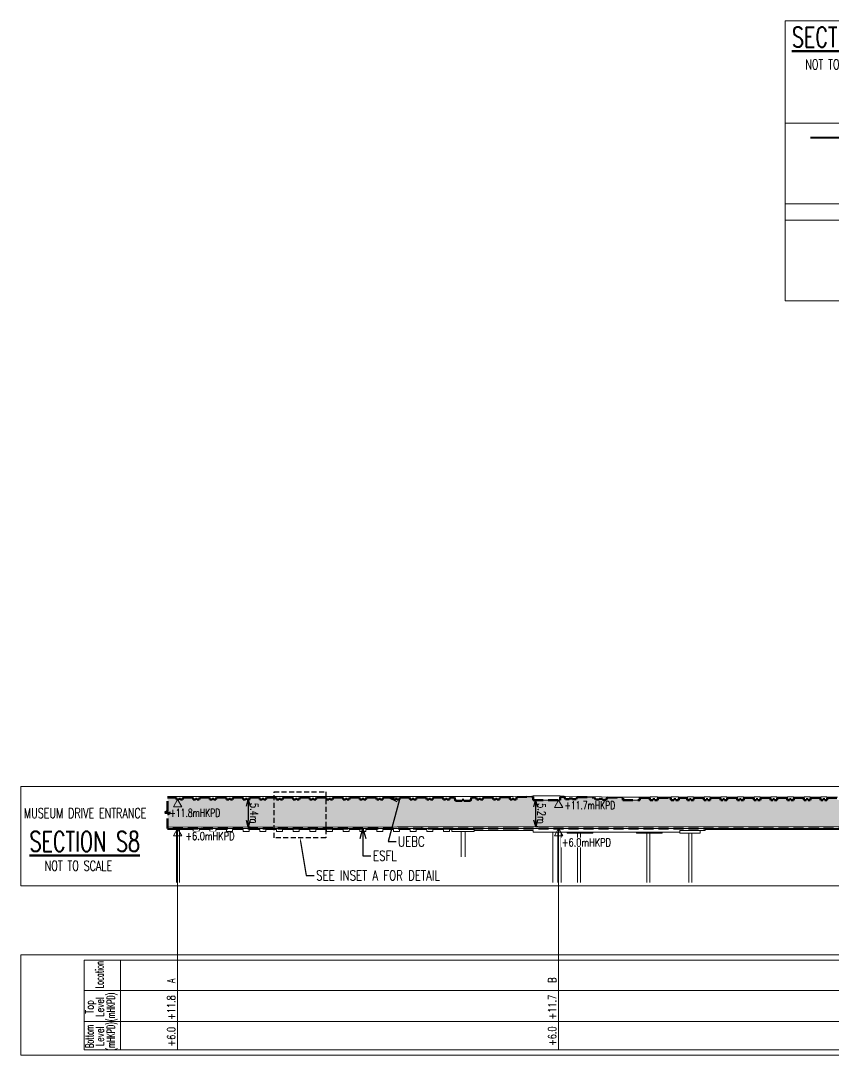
# Model space of a CAD drawing. Header units: millimetres. Extents: x 829698 to 839067, y 817400 to 823544.
# Drawn here: x 832009 to 832821, y 819401 to 820435 of the extents above; entities that cross this region are included whole.
import ezdxf
from ezdxf import colors
from ezdxf.entities.mleader import LeaderData, LeaderLine
from ezdxf.enums import TextEntityAlignment as Align
from ezdxf.math import Vec2, Vec3

# ---------------------------------------------------------------- set-up
doc = ezdxf.new("R2010")
doc.units = ezdxf.units.MM
doc.linetypes.add('DASHED2', pattern=[0.375, 0.25, -0.125])
for name, color, linetype, lineweight in [('01-feature', 8, 'Continuous', 13), ('01-occup', 7, 'DASHED2', 50), ('01-txt', 7, 'Continuous', 20), ('02-txt', 7, 'Continuous', 25)]:
    doc.layers.add(name, color=color, linetype=linetype, lineweight=lineweight)
doc.layers.add('01-hatch', color=7, linetype='Continuous', lineweight=0, true_color=0xa8def7)
doc.layers.add('viewport', color=2, linetype='Continuous', lineweight=20, plot=False)
doc.styles.add('ROMANS', font='romans.shx', dxfattribs={"width": 0.75})
doc.styles.get("Standard").update_dxf_attribs({"font": 'arial.ttf'})
doc.dimstyles.new('ISO-25', dxfattribs={"dimtxt": 2.5, "dimasz": 2.5, "dimexe": 1.25, "dimexo": 0.625, "dimtad": 1, "dimtxsty": 'Standard', "dimcen": 2.5, "dimadec": 0, "dimazin": 0, "dimtfac": 1, "dimtmove": 0, "dimatfit": 3, "dimfxl": 1, "dimarcsym": 0})

# ---------------------------------------------------------------- blocks, each defined once
blk = doc.blocks.new('_Open30')
at = {"color": 0, "linetype": 'ByBlock', "lineweight": -2}
for p, q in [((-1, 0.27), (0, 0)), ((0, 0), (-1, -0.27)), ((0, 0), (-1, 0))]:
    blk.add_line(p, q, dxfattribs=at)
blk = doc.blocks.new('*D57')
at = {"layer": '01-txt', "color": 0, "lineweight": -2, "ltscale": 4, "transparency": 16777216}
for p, q in [((832236.2, 819656.7), (832238.2, 819656.7)), ((832236.2, 819650.3), (832236.2, 819635.8)), ((832236.2, 819629.4), (832238.2, 819629.4))]:
    blk.add_line(p, q, dxfattribs=at)
at = {"layer": 'Defpoints', "color": 0, "ltscale": 4, "transparency": 16777216}
for p in [(832236, 819656.7), (832236.1, 819629.4), (832236.2, 819629.4)]:
    blk.add_point(p, dxfattribs=at)
at = {"layer": '01-txt', "color": 0, "lineweight": -2, "ltscale": 4, "transparency": 16777216, "xscale": 6.4, "yscale": 6.4, "zscale": 6.4}
for p, rotation in [((832236.2, 819656.7), 90.07894368491388), ((832236.2, 819629.4), 270.0789436849139)]:
    blk.add_blockref('_Open30', p, dxfattribs=dict(at, rotation=rotation))
at = {"layer": '01-txt', "color": 0, "ltscale": 4, "transparency": 16777216, "insert": (832242.2, 819643.1), "char_height": 8, "attachment_point": 5, "rotation": 270.0789, "style": 'ROMANS'}
blk.add_mtext('5.4m', dxfattribs=at)
blk = doc.blocks.new('*D58')
at = {"layer": '01-txt', "color": 0, "lineweight": -2, "ltscale": 4, "transparency": 16777216}
for p, q in [((832523.6, 819656), (832525.4, 819656)), ((832523.4, 819649.6), (832523.4, 819636.2)), ((832523.5, 819629.8), (832525.5, 819629.8))]:
    blk.add_line(p, q, dxfattribs=at)
at = {"layer": 'Defpoints', "color": 0, "ltscale": 4, "transparency": 16777216}
for p in [(832523.1, 819656, 1), (832523.1, 819629.8), (832523.5, 819629.8)]:
    blk.add_point(p, dxfattribs=at)
at = {"layer": '01-txt', "color": 0, "lineweight": -2, "ltscale": 4, "transparency": 16777216, "xscale": 6.4, "yscale": 6.4, "zscale": 6.4}
for p, rotation in [((832523.4, 819656), 90.07894369158399), ((832523.5, 819629.8), 270.078943691584)]:
    blk.add_blockref('_Open30', p, dxfattribs=dict(at, rotation=rotation))
at = {"layer": '01-txt', "color": 0, "ltscale": 4, "transparency": 16777216, "insert": (832529.4, 819642.9), "char_height": 8, "attachment_point": 5, "rotation": 270.0789, "style": 'ROMANS'}
blk.add_mtext('5.2m', dxfattribs=at)

msp = doc.modelspace()

# ---------------------------------------------------------------- hatches: boundary and pattern name
at = {"layer": '01-hatch'}
h = msp.add_hatch(color=256, dxfattribs=at)
h.dxf.hatch_style = 1
h.paths.add_polyline_path([(832520.819, 819659.416), (832520.819, 819656.016), (832547.861, 819656.016), (832547.861, 819659.416), (832552.08, 819659.348), (832553.119, 819657.181), (832556.95, 819657.119), (832556.95, 819657.869), (832560.104, 819657.819), (832560.104, 819657.069), (832563.935, 819657.007), (832564.974, 819659.141), (832582.127, 819658.865), (832583.165, 819656.698), (832586.996, 819656.636), (832586.996, 819657.387), (832590.151, 819657.336), (832590.151, 819656.586), (832593.982, 819656.524), (832595.02, 819658.657), (832610.056, 819658.416), (832610.056, 819658.016), (832610.773, 819658.005), (832610.837, 819657.516), (832610.507, 819657.516), (832610.507, 819656.266), (832627.633, 819656.266), (832627.633, 819658.416), (832637.157, 819658.416), (832637.849, 819656.266), (832640.403, 819656.266), (832640.403, 819657.016), (832642.506, 819657.016), (832642.506, 819656.266), (832645.06, 819656.266), (832645.753, 819658.416), (832658.189, 819658.416), (832658.881, 819656.266), (832661.435, 819656.266), (832661.435, 819657.016), (832663.539, 819657.016), (832663.539, 819656.266), (832666.093, 819656.266), (832666.785, 819658.416), (832674.53, 819658.416), (832675.106, 819656.266), (832677.231, 819656.266), (832677.231, 819657.016), (832678.106, 819657.016), (832678.981, 819657.016), (832678.981, 819656.266), (832681.106, 819656.266), (832681.683, 819658.416), (832691.197, 819658.416), (832691.773, 819656.266), (832693.898, 819656.266), (832693.898, 819657.016), (832695.648, 819657.016), (832695.648, 819656.266), (832697.773, 819656.266), (832698.35, 819658.416), (832707.864, 819658.416), (832708.44, 819656.266), (832710.565, 819656.266), (832710.565, 819657.016), (832712.315, 819657.016), (832712.315, 819656.266), (832714.44, 819656.266), (832715.016, 819658.416), (832724.532, 819658.416), (832725.108, 819656.266), (832727.233, 819656.266), (832727.233, 819657.016), (832728.106, 819657.016), (832728.983, 819657.016), (832728.983, 819656.266), (832731.108, 819656.266), (832731.684, 819658.416), (832741.198, 819658.416), (832741.775, 819656.266), (832743.9, 819656.266), (832743.9, 819657.016), (832745.65, 819657.016), (832745.65, 819656.266), (832747.775, 819656.266), (832748.351, 819658.416), (832757.865, 819658.416), (832758.441, 819656.266), (832760.566, 819656.266), (832760.566, 819657.016), (832762.316, 819657.016), (832762.316, 819656.266), (832764.441, 819656.266), (832765.017, 819658.416), (832774.531, 819658.416), (832775.107, 819656.266), (832777.232, 819656.266), (832777.232, 819657.016), (832778.106, 819657.016), (832778.982, 819657.016), (832778.982, 819656.266), (832781.107, 819656.266), (832781.683, 819658.416), (832791.198, 819658.416), (832791.774, 819656.266), (832793.899, 819656.266), (832793.899, 819657.016), (832795.649, 819657.016), (832795.649, 819656.266), (832797.774, 819656.266), (832798.35, 819658.416), (832807.864, 819658.416), (832808.441, 819656.266), (832810.566, 819656.266), (832810.566, 819657.016), (832812.316, 819657.016), (832812.316, 819656.266), (832814.441, 819656.266), (832815.017, 819658.416), (832824.53, 819658.416), (832825.106, 819656.266), (832827.231, 819656.266), (832827.231, 819657.016), (832828.106, 819657.016), (832828.981, 819657.016), (832828.981, 819656.266), (832831.106, 819656.266), (832831.683, 819658.416), (832842.03, 819658.416), (832842.606, 819656.266), (832844.731, 819656.266), (832844.731, 819657.016), (832846.481, 819657.016), (832846.481, 819656.266), (832848.606, 819656.266), (832849.183, 819658.416), (832859.53, 819658.416), (832860.106, 819656.266), (832862.231, 819656.266), (832862.231, 819657.016), (832863.981, 819657.016), (832863.981, 819656.266), (832866.106, 819656.266), (832866.683, 819658.416), (832877.53, 819658.416), (832878.106, 819656.266), (832880.231, 819656.266), (832880.231, 819657.016), (832880.606, 819657.016), (832881.981, 819657.016), (832881.981, 819656.266), (832884.106, 819656.266), (832884.683, 819658.416), (832893.03, 819658.416), (832893.606, 819656.266), (832895.731, 819656.266), (832895.731, 819657.016), (832897.481, 819657.016), (832897.481, 819656.266), (832899.606, 819656.266), (832900.183, 819658.416), (832908.53, 819658.416), (832909.106, 819656.266), (832911.231, 819656.266), (832911.231, 819657.016), (832912.981, 819657.016), (832912.981, 819656.266), (832915.106, 819656.266), (832915.683, 819658.416), (832924.03, 819658.416), (832924.606, 819656.266), (832926.731, 819656.266), (832926.731, 819657.016), (832928.106, 819657.016), (832928.481, 819657.016), (832928.481, 819656.266), (832930.606, 819656.266), (832931.183, 819658.416), (832941.531, 819658.416), (832942.051, 819656.516), (832944.223, 819656.516), (832944.223, 819657.266), (832946.012, 819657.266), (832946.012, 819656.516), (832948.183, 819656.516), (832948.704, 819658.416), (832958.649, 819658.416), (832959.178, 819656.516), (832961.384, 819656.516), (832961.384, 819657.266), (832963.201, 819657.266), (832963.201, 819656.516), (832965.407, 819656.516), (832965.936, 819658.416), (832976.384, 819658.416), (832976.924, 819656.516), (832979.119, 819656.516), (832979.119, 819657.266), (832980.606, 819657.266), (832980.937, 819657.266), (832980.937, 819656.516), (832983.143, 819656.516), (832983.703, 819658.416), (832994.007, 819658.416), (832994.552, 819656.516), (832996.828, 819656.516), (832996.828, 819657.266), (832998.702, 819657.266), (832998.702, 819656.516), (833000.978, 819656.516), (833001.524, 819658.416), (833011.161, 819658.416), (833011.694, 819656.516), (833013.919, 819656.516), (833013.919, 819657.266), (833015.752, 819657.266), (833015.752, 819656.516), (833017.977, 819656.516), (833018.51, 819658.416), (833027.615, 819658.416), (833028.139, 819656.516), (833030.325, 819656.516), (833030.325, 819657.266), (833032.125, 819657.266), (833032.125, 819656.516), (833034.311, 819656.516), (833034.835, 819658.416), (833043.549, 819658.416), (833044.066, 819656.516), (833046.223, 819656.516), (833046.223, 819657.266), (833047.999, 819657.266), (833047.999, 819656.516), (833050.156, 819656.516), (833050.673, 819658.416), (833059.114, 819658.416), (833059.626, 819656.516), (833061.763, 819656.516), (833061.763, 819657.266), (833063.524, 819657.266), (833063.524, 819656.516), (833065.661, 819656.516), (833066.173, 819658.416), (833074.449, 819658.416), (833074.958, 819656.516), (833077.085, 819656.516), (833077.085, 819657.266), (833078.837, 819657.266), (833078.837, 819656.516), (833080.964, 819656.516), (833081.473, 819658.416), (833089.148, 819658.416), (833089.659, 819656.516), (833090.193, 819656.516), (833092.319, 819656.516), (833092.319, 819657.266), (833094.069, 819657.266), (833094.069, 819656.516), (833096.195, 819656.516), (833096.704, 819658.416), (833104.856, 819658.416), (833105.367, 819656.516), (833107.5, 819656.516), (833107.5, 819657.266), (833109.257, 819657.266), (833109.257, 819656.516), (833111.39, 819656.516), (833111.901, 819658.416), (833120.239, 819658.416), (833120.754, 819656.516), (833122.904, 819656.516), (833122.904, 819657.266), (833124.674, 819657.266), (833124.674, 819656.516), (833126.824, 819656.516), (833127.339, 819658.416), (833131.711, 819658.416), (833131.711, 819653.016), (833133.472, 819653.016), (833133.472, 819653.091), (833133.832, 819653.076), (833134.192, 819653.061), (833134.552, 819653.046), (833134.912, 819653.031), (833135.272, 819653.016), (833137.829, 819653.016), (833137.829, 819659.266), (833138.311, 819659.266), (833138.311, 819660.016), (833161.282, 819660.016), (833161.282, 819650.362), (833162.793, 819650.299), (833438.362, 819629.595), (833476.348, 819626.944), (833537.742, 819622.38), (833595.971, 819620.139), (833636.505, 819617.962), (833759.498, 819617.266), (833831.201, 819617.017), (833904.729, 819618.605), (833967.874, 819620.992), (834012.544, 819623.148), (834123.512, 819627.266), (834215.863, 819627.266), (834215.863, 819599.766), (834123.994, 819599.766), (834123.994, 819596.966), (834067.494, 819596.966), (834067.494, 819595.666), (834013.508, 819595.666), (834013.508, 819593.516), (833968.992, 819593.516), (833968.992, 819591.116), (833905.501, 819591.116), (833905.501, 819589.516), (833831.437, 819589.516), (833831.437, 819588.766), (833759.379, 819588.766), (833759.379, 819589.766), (833635.733, 819589.766), (833635.733, 819590.466), (833594.774, 819590.466), (833594.774, 819592.666), (833536.301, 819592.666), (833536.301, 819594.916), (833474.421, 819594.916), (833474.421, 819599.516), (833437.481, 819599.517), (833184.071, 819621.169), (833161.282, 819622.839), (833135.272, 819623.058), (833043.84, 819627.766), (832943.373, 819627.766), (832943.373, 819628.766), (832881.274, 819628.766), (832881.274, 819627.766), (832500.843, 819627.766), (832155.502, 819627.766), (832155.502, 819641.958), (832158.299, 819643.573), (832152.704, 819643.573), (832155.502, 819645.188), (832155.502, 819658.881), (832163.933, 819658.881), (832164.509, 819656.73), (832166.634, 819656.73), (832166.634, 819657.48), (832168.384, 819657.48), (832168.384, 819656.73), (832170.509, 819656.73), (832171.086, 819658.881), (832180.6, 819658.881), (832181.176, 819656.73), (832183.301, 819656.73), (832183.301, 819657.48), (832185.051, 819657.48), (832185.051, 819656.73), (832187.176, 819656.73), (832187.752, 819658.881), (832197.267, 819658.881), (832197.843, 819656.73), (832199.968, 819656.73), (832199.968, 819657.48), (832201.718, 819657.48), (832201.718, 819656.73), (832203.843, 819656.73), (832204.419, 819658.881), (832213.933, 819658.881), (832214.509, 819656.73), (832216.634, 819656.73), (832216.634, 819657.48), (832218.384, 819657.48), (832218.384, 819656.73), (832220.509, 819656.73), (832221.086, 819658.881), (832230.6, 819658.881), (832231.176, 819656.73), (832233.301, 819656.73), (832233.301, 819657.48), (832235.051, 819657.48), (832235.051, 819656.73), (832237.176, 819656.73), (832237.752, 819658.881), (832247.267, 819658.881), (832247.843, 819656.73), (832249.968, 819656.73), (832249.968, 819657.48), (832250.843, 819657.48), (832251.718, 819657.48), (832251.718, 819656.73), (832253.843, 819656.73), (832254.419, 819658.881), (832263.933, 819658.881), (832264.509, 819656.73), (832266.634, 819656.73), (832266.634, 819657.48), (832268.384, 819657.48), (832268.384, 819656.73), (832270.509, 819656.73), (832271.086, 819658.881), (832280.6, 819658.881), (832281.176, 819656.73), (832283.301, 819656.73), (832283.301, 819657.48), (832285.051, 819657.48), (832285.051, 819656.73), (832287.176, 819656.73), (832287.752, 819658.881), (832297.267, 819658.881), (832297.843, 819656.73), (832298.343, 819656.73), (832299.968, 819656.73), (832299.968, 819657.48), (832301.718, 819657.48), (832301.718, 819656.73), (832303.843, 819656.73), (832304.419, 819658.881), (832313.933, 819658.881), (832314.509, 819656.73), (832316.634, 819656.73), (832316.634, 819657.48), (832318.384, 819657.48), (832318.384, 819656.73), (832320.509, 819656.73), (832321.086, 819658.881), (832330.6, 819658.881), (832331.176, 819656.73), (832333.301, 819656.73), (832333.301, 819657.48), (832335.051, 819657.48), (832335.051, 819656.73), (832337.176, 819656.73), (832337.752, 819658.881), (832347.267, 819658.881), (832347.843, 819656.73), (832349.968, 819656.73), (832349.968, 819657.48), (832350.843, 819657.48), (832351.718, 819657.48), (832351.718, 819656.73), (832353.343, 819656.73), (832353.843, 819656.73), (832354.419, 819658.881), (832363.933, 819658.881), (832364.509, 819656.73), (832366.634, 819656.73), (832366.634, 819657.48), (832368.384, 819657.48), (832368.384, 819656.73), (832370.509, 819656.73), (832371.086, 819658.881), (832380.6, 819658.881), (832381.176, 819656.73), (832383.301, 819656.73), (832383.301, 819657.48), (832385.051, 819657.48), (832385.051, 819656.73), (832387.176, 819656.73), (832387.752, 819658.881), (832397.267, 819658.881), (832397.843, 819656.73), (832399.968, 819656.73), (832399.968, 819657.48), (832400.843, 819657.48), (832401.718, 819657.48), (832401.718, 819656.73), (832403.843, 819656.73), (832404.419, 819658.881), (832408.343, 819658.881), (832413.933, 819658.881), (832414.509, 819656.73), (832416.634, 819656.73), (832416.634, 819657.48), (832418.384, 819657.48), (832418.384, 819656.73), (832420.509, 819656.73), (832421.086, 819658.881), (832430.6, 819658.881), (832431.176, 819656.73), (832433.301, 819656.73), (832433.301, 819657.48), (832435.051, 819657.48), (832435.051, 819656.73), (832437.176, 819656.73), (832437.752, 819658.881), (832442.455, 819658.881), (832443.343, 819655.569), (832449.968, 819655.569), (832449.968, 819656.318), (832450.436, 819656.318), (832451.718, 819656.318), (832451.718, 819655.569), (832458.343, 819655.569), (832459.231, 819658.881), (832463.343, 819658.881), (832463.933, 819658.881), (832464.509, 819656.73), (832466.634, 819656.73), (832466.634, 819657.48), (832468.384, 819657.48), (832468.384, 819656.73), (832470.509, 819656.73), (832471.086, 819658.881), (832480.6, 819658.881), (832481.176, 819656.73), (832483.301, 819656.73), (832483.301, 819657.48), (832485.051, 819657.48), (832485.051, 819656.73), (832487.176, 819656.73), (832487.761, 819658.912), (832497.22, 819659.056), (832497.843, 819656.73), (832499.968, 819656.73), (832499.968, 819657.48), (832500.843, 819657.48), (832501.718, 819657.48), (832501.718, 819656.73), (832503.843, 819656.73), (832504.496, 819659.167)])

# ---------------------------------------------------------------- linework, layer by layer
at = {"layer": '01-feature'}
for p, q in [((832798.223, 820318.919), (832893.971, 820318.919)), ((832798.223, 820317.919), (832893.971, 820317.919)), ((832881.274, 819630.266), (832155.502, 819629.266)), ((832164.593, 819626.916, 1), (832164.593, 819573.942, 1)), ((832167.593, 819573.942, 1), (832167.593, 819626.916, 1)), ((832439.593, 819624.766, 1), (832439.593, 819626.916, 1)), ((832439.593, 819624.766, 1), (832462.093, 819624.766, 1)), ((832448.843, 819624.766, 1), (832448.843, 819599.354, 1)), ((832452.843, 819599.354, 1), (832452.843, 819624.766, 1)), ((832462.093, 819624.766, 1), (832462.093, 819625.766, 1)), ((832540.73, 819624.266, 1), (832540.73, 819573.942, 1)), ((832545.723, 819624.266, 1), (832545.723, 819573.942, 1)), ((832549.051, 819624.266, 1), (832549.051, 819573.942, 1)), ((832554.945, 819623.266, 1), (832554.945, 819624.266, 1)), ((832570.337, 819623.266, 1), (832554.945, 819623.266, 1)), ((832565.172, 819623.266, 1), (832565.172, 819573.942, 1)), ((832568.292, 819623.266, 1), (832568.292, 819573.942, 1)), ((832580.599, 819623.266, 1), (832570.337, 819623.266, 1)), ((832580.599, 819623.266, 1), (832580.599, 819624.266, 1)), ((832624.282, 819623.266, 1), (832624.282, 819624.266, 1)), ((832639.675, 819623.266, 1), (832624.282, 819623.266, 1)), ((832634.509, 819623.266, 1), (832634.509, 819573.942, 1)), ((832637.63, 819573.942, 1), (832637.63, 819623.266, 1)), ((832649.937, 819623.266, 1), (832639.675, 819623.266, 1)), ((832649.937, 819623.266, 1), (832649.937, 819624.266, 1)), ((832667.595, 819625.766, 1), (832687.974, 819625.766, 1)), ((832667.595, 819625.766, 1), (832667.595, 819623.266, 1)), ((832667.595, 819623.266, 1), (832687.974, 819623.266, 1)), ((832678.715, 819623.266, 1), (832676.459, 819623.266, 1)), ((832676.459, 819623.266, 1), (832676.459, 819573.942, 1)), ((832679.579, 819573.942, 1), (832679.579, 819623.266, 1)), ((832687.974, 819625.766, 1), (832687.974, 819623.266, 1))]:
    msp.add_line(p, q, dxfattribs=at)
for points in [[(832155.502, 819658.881), (832163.933, 819658.881), (832164.509, 819656.73), (832166.634, 819656.73), (832166.634, 819657.48), (832168.384, 819657.48), (832168.384, 819656.73), (832170.509, 819656.73), (832171.086, 819658.881), (832180.6, 819658.881), (832181.176, 819656.73), (832183.301, 819656.73), (832183.301, 819657.48), (832185.051, 819657.48), (832185.051, 819656.73), (832187.176, 819656.73), (832187.752, 819658.881), (832197.267, 819658.881), (832197.843, 819656.73), (832199.968, 819656.73), (832199.968, 819657.48), (832201.718, 819657.48), (832201.718, 819656.73), (832203.843, 819656.73), (832204.419, 819658.881), (832213.933, 819658.881), (832214.509, 819656.73), (832216.634, 819656.73), (832216.634, 819657.48), (832218.384, 819657.48), (832218.384, 819656.73), (832220.509, 819656.73), (832221.086, 819658.881), (832230.6, 819658.881), (832231.176, 819656.73), (832233.301, 819656.73), (832233.301, 819657.48), (832235.051, 819657.48), (832235.051, 819656.73), (832237.176, 819656.73), (832237.752, 819658.881), (832247.267, 819658.881), (832247.843, 819656.73), (832249.968, 819656.73), (832249.968, 819657.48), (832250.843, 819657.48), (832251.718, 819657.48), (832251.718, 819656.73), (832253.843, 819656.73), (832254.419, 819658.881), (832263.933, 819658.881), (832264.509, 819656.73), (832266.634, 819656.73), (832266.634, 819657.48), (832268.384, 819657.48), (832268.384, 819656.73), (832270.509, 819656.73), (832271.086, 819658.881), (832280.6, 819658.881), (832281.176, 819656.73), (832283.301, 819656.73), (832283.301, 819657.48), (832285.051, 819657.48), (832285.051, 819656.73), (832287.176, 819656.73), (832287.752, 819658.881), (832297.267, 819658.881), (832297.843, 819656.73), (832298.343, 819656.73), (832299.968, 819656.73), (832299.968, 819657.48), (832301.718, 819657.48), (832301.718, 819656.73), (832303.843, 819656.73), (832304.419, 819658.881), (832313.933, 819658.881), (832314.509, 819656.73), (832316.634, 819656.73), (832316.634, 819657.48), (832318.384, 819657.48), (832318.384, 819656.73), (832320.509, 819656.73), (832321.086, 819658.881), (832330.6, 819658.881), (832331.176, 819656.73), (832333.301, 819656.73), (832333.301, 819657.48), (832335.051, 819657.48), (832335.051, 819656.73), (832337.176, 819656.73), (832337.752, 819658.881), (832347.267, 819658.881), (832347.843, 819656.73), (832349.968, 819656.73), (832349.968, 819657.48), (832350.843, 819657.48), (832351.718, 819657.48), (832351.718, 819656.73), (832353.343, 819656.73), (832353.843, 819656.73), (832354.419, 819658.881), (832363.933, 819658.881), (832364.509, 819656.73), (832366.634, 819656.73), (832366.634, 819657.48), (832368.384, 819657.48), (832368.384, 819656.73), (832370.509, 819656.73), (832371.086, 819658.881), (832380.6, 819658.881), (832381.176, 819656.73), (832383.301, 819656.73), (832383.301, 819657.48), (832385.051, 819657.48), (832385.051, 819656.73), (832387.176, 819656.73), (832387.752, 819658.881), (832397.267, 819658.881), (832397.843, 819656.73), (832399.968, 819656.73), (832399.968, 819657.48), (832400.843, 819657.48), (832401.718, 819657.48), (832401.718, 819656.73), (832403.843, 819656.73), (832404.419, 819658.881), (832408.343, 819658.881), (832413.933, 819658.881), (832414.509, 819656.73), (832416.634, 819656.73), (832416.634, 819657.48), (832418.384, 819657.48), (832418.384, 819656.73), (832420.509, 819656.73), (832421.086, 819658.881), (832430.6, 819658.881), (832431.176, 819656.73), (832433.301, 819656.73), (832433.301, 819657.48), (832435.051, 819657.48), (832435.051, 819656.73), (832437.176, 819656.73), (832437.752, 819658.881), (832442.455, 819658.881), (832443.343, 819655.569), (832449.968, 819655.569), (832449.968, 819656.318), (832450.436, 819656.318), (832451.718, 819656.318), (832451.718, 819655.569), (832458.343, 819655.569), (832459.231, 819658.881), (832463.343, 819658.881), (832463.933, 819658.881), (832464.509, 819656.73), (832466.634, 819656.73), (832466.634, 819657.48), (832468.384, 819657.48), (832468.384, 819656.73), (832470.509, 819656.73), (832471.086, 819658.881), (832480.6, 819658.881), (832481.176, 819656.73), (832483.301, 819656.73), (832483.301, 819657.48), (832485.051, 819657.48), (832485.051, 819656.73), (832487.176, 819656.73), (832487.761, 819658.912), (832497.22, 819659.056), (832497.843, 819656.73), (832499.968, 819656.73), (832499.968, 819657.48), (832500.843, 819657.48), (832501.718, 819657.48), (832501.718, 819656.73), (832503.843, 819656.73), (832504.496, 819659.167), (832520.819, 819659.416), (832520.819, 819660.266), (832500.843, 819659.962), (832485.717, 819659.731), (832463.343, 819659.731), (832408.343, 819659.731), (832400.843, 819659.731), (832353.343, 819659.731), (832350.843, 819659.731), (832298.343, 819659.731), (832250.843, 819659.731), (832155.502, 819659.731)], [(832155.502, 819627.766), (832181.173, 819627.766), (832181.173, 819626.916), (832155.502, 819626.916)], [(832828.106, 819627.766), (832778.106, 819627.766), (832728.106, 819627.766), (832692.778, 819627.766), (832678.106, 819627.766), (832509.552, 819627.766), (832500.843, 819627.766), (832463.343, 819627.766), (832437.173, 819627.766), (832431.173, 819627.766), (832420.508, 819627.766), (832414.508, 819627.766), (832408.343, 819627.766), (832403.843, 819627.766), (832400.843, 819627.766), (832397.843, 819627.766), (832387.173, 819627.766), (832381.173, 819627.766), (832370.508, 819627.766), (832364.508, 819627.766), (832353.843, 819627.766), (832353.343, 819627.766), (832350.843, 819627.766), (832347.843, 819627.766), (832320.509, 819627.766), (832314.509, 819627.766), (832303.843, 819627.766), (832298.343, 819627.766), (832297.843, 819627.766), (832287.176, 819627.766), (832281.176, 819627.766), (832270.509, 819627.766), (832264.509, 819627.766), (832253.843, 819627.766), (832250.843, 819627.766), (832247.843, 819627.766), (832237.176, 819627.766), (832231.176, 819627.766), (832220.509, 819627.766), (832214.509, 819627.766), (832203.843, 819627.766), (832197.843, 819627.766), (832187.173, 819627.766), (832181.173, 819627.766), (832181.173, 819626.916), (832181.173, 819624.766), (832187.173, 819624.766), (832187.173, 819626.916), (832197.843, 819626.916), (832197.843, 819624.766), (832203.843, 819624.766), (832203.843, 819626.916), (832214.509, 819626.916), (832214.509, 819624.766), (832220.509, 819624.766), (832220.509, 819626.916), (832231.176, 819626.916), (832231.176, 819624.766), (832237.176, 819624.766), (832237.176, 819626.916), (832247.843, 819626.916), (832247.843, 819624.766), (832250.843, 819624.766), (832253.843, 819624.766), (832253.843, 819626.916), (832264.509, 819626.916), (832264.509, 819624.766), (832270.509, 819624.766), (832270.509, 819626.916), (832281.176, 819626.916), (832281.176, 819624.766), (832287.176, 819624.766), (832287.176, 819626.916), (832297.843, 819626.916), (832297.843, 819624.766), (832298.343, 819624.766), (832303.843, 819624.766), (832303.843, 819626.916), (832314.509, 819626.916), (832314.509, 819624.766), (832320.509, 819624.766), (832320.509, 819626.916), (832323.111, 819626.916), (832323.111, 819626.766), (832331.088, 819626.766), (832331.088, 819624.766), (832337.088, 819624.766), (832337.088, 819626.766), (832338.111, 819626.766), (832338.111, 819626.916), (832347.843, 819626.916), (832347.843, 819624.766), (832350.843, 819624.766), (832353.343, 819624.766), (832353.843, 819624.766), (832353.843, 819626.916), (832364.508, 819626.916), (832364.508, 819624.766), (832370.508, 819624.766), (832370.508, 819626.916), (832381.173, 819626.916), (832381.173, 819624.766), (832387.173, 819624.766), (832387.173, 819626.916), (832397.843, 819626.916), (832397.843, 819624.766), (832400.843, 819624.766), (832403.843, 819624.766), (832403.843, 819626.916), (832408.343, 819626.916), (832414.508, 819626.916), (832414.508, 819624.766), (832420.508, 819624.766), (832420.508, 819626.916), (832431.173, 819626.916), (832431.173, 819624.766), (832437.173, 819624.766), (832437.173, 819626.916), (832462.093, 819626.916), (832462.093, 819625.766), (832463.343, 819625.766), (832500.843, 819625.766), (832509.552, 819625.766), (832509.552, 819625.766), (832518.415, 819625.766), (832520.819, 819625.766), (832520.819, 819624.266), (832667.595, 819624.266), (832667.595, 819625.766), (832678.106, 819625.766), (832687.974, 819625.766), (832692.778, 819625.766), (832692.778, 819626.766), (832728.106, 819626.766), (832778.106, 819626.766), (832828.106, 819626.766)]]:
    msp.add_lwpolyline(points, dxfattribs=at)
at = {"layer": '01-feature', "elevation": 1}
msp.add_lwpolyline([(832825.106, 819659.266), (832814.441, 819659.266), (832814.441, 819659.516), (832808.441, 819659.516), (832808.441, 819659.266), (832797.774, 819659.266), (832797.774, 819659.516), (832791.774, 819659.516), (832791.774, 819659.266), (832781.107, 819659.266), (832781.107, 819659.516), (832778.106, 819659.516), (832775.107, 819659.516), (832775.107, 819659.266), (832764.441, 819659.266), (832764.441, 819659.516), (832758.441, 819659.516), (832758.441, 819659.266), (832747.775, 819659.266), (832747.775, 819659.516), (832741.775, 819659.516), (832741.775, 819659.266), (832731.108, 819659.266), (832731.108, 819659.516), (832728.106, 819659.516), (832725.108, 819659.516), (832725.108, 819659.266), (832714.44, 819659.266), (832714.44, 819659.516), (832708.44, 819659.516), (832708.44, 819659.266), (832697.773, 819659.266), (832697.773, 819659.516), (832691.773, 819659.516), (832691.773, 819659.266), (832681.106, 819659.266), (832681.106, 819659.516), (832678.106, 819659.516), (832675.106, 819659.516), (832675.106, 819659.266), (832666.093, 819659.266), (832666.093, 819659.516), (832658.881, 819659.516), (832658.881, 819659.266), (832645.06, 819659.266), (832645.06, 819659.516), (832637.849, 819659.516), (832637.849, 819659.266), (832610.056, 819659.266), (832547.861, 819660.266), (832547.861, 819660.516), (832520.819, 819660.516), (832520.819, 819656.016), (832547.861, 819656.016), (832547.861, 819659.416), (832552.08, 819659.348), (832553.119, 819657.181), (832556.95, 819657.119), (832556.95, 819657.869), (832560.104, 819657.819), (832560.104, 819657.069), (832563.935, 819657.007), (832564.974, 819659.141), (832582.127, 819658.865), (832583.165, 819656.698), (832586.996, 819656.636), (832586.996, 819657.387), (832590.151, 819657.336), (832590.151, 819656.586), (832593.982, 819656.524), (832595.02, 819658.657), (832610.056, 819658.416), (832610.056, 819658.016), (832610.773, 819658.005), (832610.837, 819657.516), (832610.507, 819657.516), (832610.507, 819656.266), (832627.633, 819656.266), (832627.633, 819658.416), (832637.157, 819658.416), (832637.849, 819656.266), (832640.403, 819656.266), (832640.403, 819657.016), (832642.506, 819657.016), (832642.506, 819656.266), (832645.06, 819656.266), (832645.753, 819658.416), (832658.189, 819658.416), (832658.881, 819656.266), (832661.435, 819656.266), (832661.435, 819657.016), (832663.539, 819657.016), (832663.539, 819656.266), (832666.093, 819656.266), (832666.785, 819658.416), (832674.53, 819658.416), (832675.106, 819656.266), (832677.231, 819656.266), (832677.231, 819657.016), (832678.106, 819657.016), (832678.981, 819657.016), (832678.981, 819656.266), (832681.106, 819656.266), (832681.683, 819658.416), (832691.197, 819658.416), (832691.773, 819656.266), (832693.898, 819656.266), (832693.898, 819657.016), (832695.648, 819657.016), (832695.648, 819656.266), (832697.773, 819656.266), (832698.35, 819658.416), (832707.864, 819658.416), (832708.44, 819656.266), (832710.565, 819656.266), (832710.565, 819657.016), (832712.315, 819657.016), (832712.315, 819656.266), (832714.44, 819656.266), (832715.016, 819658.416), (832724.532, 819658.416), (832725.108, 819656.266), (832727.233, 819656.266), (832727.233, 819657.016), (832728.106, 819657.016), (832728.983, 819657.016), (832728.983, 819656.266), (832731.108, 819656.266), (832731.684, 819658.416), (832741.198, 819658.416), (832741.775, 819656.266), (832743.9, 819656.266), (832743.9, 819657.016), (832745.65, 819657.016), (832745.65, 819656.266), (832747.775, 819656.266), (832748.351, 819658.416), (832757.865, 819658.416), (832758.441, 819656.266), (832760.566, 819656.266), (832760.566, 819657.016), (832762.316, 819657.016), (832762.316, 819656.266), (832764.441, 819656.266), (832765.017, 819658.416), (832774.531, 819658.416), (832775.107, 819656.266), (832777.232, 819656.266), (832777.232, 819657.016), (832778.106, 819657.016), (832778.982, 819657.016), (832778.982, 819656.266), (832781.107, 819656.266), (832781.683, 819658.416), (832791.198, 819658.416), (832791.774, 819656.266), (832793.899, 819656.266), (832793.899, 819657.016), (832795.649, 819657.016), (832795.649, 819656.266), (832797.774, 819656.266), (832798.35, 819658.416), (832807.864, 819658.416), (832808.441, 819656.266), (832810.566, 819656.266), (832810.566, 819657.016), (832812.316, 819657.016), (832812.316, 819656.266), (832814.441, 819656.266), (832815.017, 819658.416), (832824.53, 819658.416)], dxfattribs=at)
at = {"layer": '01-feature', "const_width": 0.005, "elevation": 1}
msp.add_lwpolyline([(832155.502, 819628.265), (832180.606, 819628.416), (832230.606, 819628.766), (832280.606, 819629.016), (832330.606, 819629.266), (832380.606, 819629.316), (832430.606, 819629.016), (832480.606, 819628.766), (832530.606, 819628.391), (832580.606, 819628.016), (832630.606, 819627.766), (832680.606, 819628.016), (832730.606, 819628.766), (832780.606, 819629.016), (832830.606, 819629.266), (832880.606, 819629.766), (832930.606, 819630.016), (832980.606, 819630.016), (833030.606, 819629.016), (833080.606, 819627.516), (833130.606, 819624.766), (833166.382, 819623.468)], dxfattribs=at)
at = {"layer": '01-txt', "ltscale": 4}
for p, q in [((832071.995, 819496.21), (834393.196, 819496.21)), ((832071.995, 819496.21), (832071.995, 819406.522)), ((832108.345, 819496.21), (832108.345, 819406.522)), ((832071.995, 819465.919), (834393.196, 819465.919)), ((832071.995, 819434.81), (834393.196, 819434.81)), ((832071.995, 819406.522), (834393.196, 819406.522))]:
    msp.add_line(p, q, dxfattribs=at)
at = {"layer": '01-txt', "linetype": 'DASHED2', "lineweight": 25, "ltscale": 20}
msp.add_lwpolyline([(832261.993, 819664.487), (832313.605, 819664.487), (832313.605, 819618.62), (832261.993, 819618.62)], close=True, dxfattribs=at)
at = {"layer": '01-txt', "ltscale": 4}
msp.add_lwpolyline([(832165.583, 819627.766), (832165.583, 819406.522)], dxfattribs=at)
at = {"layer": '01-txt', "ltscale": 4, "elevation": 1}
msp.add_lwpolyline([(832546.376, 819627.766), (832546.376, 819407.029)], dxfattribs=at)
at = {"layer": '02-txt', "lineweight": 20}
for points in [[(832165.572, 819656.73), (832161.415, 819649.53), (832169.729, 819649.53)], [(832165.583, 819627.766), (832161.426, 819620.566), (832169.74, 819620.566)], [(832546.376, 819627.766), (832550.532, 819620.566), (832542.219, 819620.566)]]:
    msp.add_lwpolyline(points, close=True, dxfattribs=at)
at = {"layer": '02-txt', "lineweight": 20, "elevation": 1}
msp.add_lwpolyline([(832546.355, 819656.016), (832542.198, 819648.816), (832550.512, 819648.816)], close=True, dxfattribs=at)
at = {"layer": 'viewport', "color": 1, "ltscale": 4}
msp.add_lwpolyline([(835327.345, 820235.777), (832772.888, 820235.777), (832772.888, 820435.351), (835327.345, 820435.351)], close=True, dxfattribs=at)
at = {"layer": 'viewport', "ltscale": 4}
for points in [[(835327.345, 820435.351), (832772.888, 820435.351), (832772.888, 820333.04), (835327.345, 820333.04)], [(832772.888, 820252.403), (835327.345, 820252.403), (835327.345, 820155.14), (832772.888, 820155.14)], [(832008.696, 819501.432), (834563.153, 819501.432), (834563.153, 819401.079), (832008.696, 819401.079)]]:
    msp.add_lwpolyline(points, close=True, dxfattribs=at)

# ---------------------------------------------------------------- texts
at = {"layer": '01-feature', "style": 'ROMANS', "width": 0.7}
msp.add_text('MUSEUM DRIVE ENTRANCE', height=10, rotation=0.018576, dxfattribs=at).set_placement((832011.986, 819638.16))
at = {"layer": '01-txt', "lineweight": 20, "style": 'ROMANS', "width": 0.7}
for s, p in [('+11.7mHKPD', (832552.326, 819651.007, 1)), ('+11.8mHKPD', (832157.555, 819643.467))]:
    msp.add_text(s, height=8, dxfattribs=at).set_placement(p, align=Align.MIDDLE_LEFT)
at = {"layer": '01-txt', "style": 'ROMANS'}
for s, width, p in [('Location', 0.55, (832091.4, 819481.602)), ('A', 0.75, (832163.2, 819475.604)), ('B', 0.75, (832543.992, 819476.111, 1)), ('Top', 0.75, (832081.581, 819449.446)), ('Level', 0.75, (832091.766, 819449.446)), ('(mHKPD)', 0.5, (832102.784, 819449.446)), ('+11.8', 0.75, (832163.2, 819448.79)), ('+11.7', 0.75, (832543.992, 819449.296, 1)), ('Bottom', 0.6, (832081.581, 819420.011)), ('Level', 0.75, (832091.766, 819420.011)), ('(mHKPD)', 0.5, (832102.784, 819420.011)), ('+6.0', 0.75, (832163.2, 819419.677)), ('+6.0', 0.75, (832543.992, 819420.184, 1))]:
    msp.add_text(s, height=8, rotation=90, dxfattribs=dict(at, width=width)).set_placement(p, align=Align.CENTER)
at = {"layer": '02-txt', "lineweight": 50, "style": 'ROMANS', "width": 0.7}
for s, p in [('%%USECTION S9', (832779.574, 820408.948)), ('%%USECTION S8', (832017.501, 819604.826))]:
    msp.add_text(s, height=20, rotation=0.018577, dxfattribs=at).set_placement(p)
at = {"layer": '02-txt', "lineweight": 25, "style": 'ROMANS', "width": 0.7}
for p in [(832792.94, 820386.625), (832032.633, 819585.522)]:
    msp.add_text('NOT TO SCALE', height=10, rotation=0.018577, dxfattribs=at).set_placement(p)

# ---------------------------------------------------------------- dimensions: what is measured, and where the dimension line sits
at = {"layer": '01-txt', "ltscale": 4}
for base, p1, p2, text, picture, middle in [((832236.214, 819629.421), (832236.026, 819656.729), (832236.064, 819629.421), '5.4m', '*D57', (832242.195, 819643.083)), ((832523.457, 819629.773), (832523.077, 819656.016, 1), (832523.113, 819629.772), '5.2m', '*D58', (832529.439, 819642.903))]:
    dim = msp.add_linear_dim(base=base, p1=p1, p2=p2, angle=270.078944, text=text, dimstyle='ISO-25', override={"dimtxt": 8, "dimasz": 6.4, "dimexe": 2, "dimexo": 2, "dimgap": 2, "dimtxsty": 'ROMANS', "dimblk1": 'Open30', "dimblk2": 'Open30', "dimsah": 1, "dimdle": 1, "dimfxl": 2, "dimfxlon": 1, "dimarcsym": 2}, dxfattribs=at)
    dim.commit()
    dim.dimension.update_dxf_attribs({"geometry": picture, "text_midpoint": middle})

# ---------------------------------------------------------------- leaders
ml = msp.add_multileader_mtext('Standard', dxfattribs=at)
ml.set_content('UEBC', color=256, style='ROMANS')
ml.set_leader_properties()
ml.set_arrow_properties(name='OPEN30')
ml.build(insert=Vec2(0, 0))
ml.multileader.update_dxf_attribs({"arrow_head_size": 10})
ctx = ml.context
ctx.base_point, ctx.char_height, ctx.arrow_head_size, ctx.plane_origin = Vec3(832383.843, 819614.802), 10, 10, Vec3(832306.423, 819658.881)
notes = []
notes.append((ctx, [(0, (1, 1, 0), (832375.843, 819614.802), (1, 0), 8, [(1, [(832375.843, 819658.881), (832387.176, 819656.73)], 0, [])])]))
ctx.mtext.insert, ctx.mtext.flow_direction = Vec3(832385.843, 819619.802), 5
ml = msp.add_multileader_mtext('Standard', dxfattribs=at)
ml.set_content('ESFL', color=256, style='ROMANS')
ml.set_leader_properties()
ml.set_arrow_properties(name='OPEN30')
ml.build(insert=Vec2(0, 0))
ml.multileader.update_dxf_attribs({"arrow_head_size": 10})
ctx = ml.context
ctx.base_point, ctx.char_height, ctx.arrow_head_size, ctx.plane_origin = Vec3(832358.843, 819600.526), 10, 10, Vec3(832350.843, 819627.766)
notes.append((ctx, [(0, (1, 1, 0), (832350.843, 819600.526), (1, 0), 8, [(0, [(832350.843, 819627.766)], 0, [])])]))
ctx.mtext.insert, ctx.mtext.flow_direction = Vec3(832360.843, 819605.526), 5
ml = msp.add_multileader_mtext('Standard', dxfattribs=at)
ml.set_content('SEE INSET A FOR DETAIL', color=256, style='ROMANS')
ml.set_leader_properties()
ml.build(insert=Vec2(0, 0))
ctx = ml.context
ctx.base_point, ctx.char_height, ctx.plane_origin = Vec3(832301.97, 819580.899), 10, Vec3(832287.799, 819594.632)
notes.append((ctx, [(0, (1, 1, 0), (832293.97, 819580.899), (1, 0), 8, [(0, [(832287.799, 819618.62)], 0, [])])]))
ctx.mtext.insert, ctx.mtext.flow_direction = Vec3(832303.97, 819585.899), 5
for ctx, leaders in notes:
    for number, flags, end, landing, length, lines in leaders:
        leader = LeaderData()
        leader.index, (leader.has_last_leader_line, leader.has_dogleg_vector, leader.attachment_direction) = number, flags
        leader.last_leader_point, leader.dogleg_vector, leader.dogleg_length = Vec3(end), Vec3(landing), length
        for number, points, colour, breaks in lines:
            line = LeaderLine()
            line.index, line.vertices, line.color, line.breaks = number, Vec3.list(points), colors.encode_raw_color(colour), breaks
            leader.lines.append(line)
        ctx.leaders.append(leader)

# ---------------------------------------------------------------- next in the draw order: texts
at = {"layer": '01-txt', "lineweight": 20, "char_height": 8, "attachment_point": 1, "style": 'ROMANS', "bg_fill": 3, "box_fill_scale": 1.1, "bg_fill_color": 256, "bg_fill_transparency": 0}
for insert in [(832173.262, 819624.299), (832549.607, 819617.902)]:
    msp.add_mtext_dynamic_manual_height_columns('+6.0mHKPD', width=36.26378, gutter_width=12.5, heights=[0], dxfattribs=dict(at, insert=insert))

# ---------------------------------------------------------------- next in the draw order: linework, layer by layer
at = {"layer": '01-occup', "ltscale": 40}
msp.add_lwpolyline([(832881.274, 819627.766), (832500.843, 819627.766), (832155.502, 819627.766), (832155.502, 819641.958), (832158.299, 819643.573), (832152.704, 819643.573), (832155.502, 819645.188), (832155.502, 819658.881), (832163.933, 819658.881), (832164.509, 819656.73), (832166.634, 819656.73), (832166.634, 819657.48), (832168.384, 819657.48), (832168.384, 819656.73), (832170.509, 819656.73), (832171.086, 819658.881), (832180.6, 819658.881), (832181.176, 819656.73), (832183.301, 819656.73), (832183.301, 819657.48), (832185.051, 819657.48), (832185.051, 819656.73), (832187.176, 819656.73), (832187.752, 819658.881), (832197.267, 819658.881), (832197.843, 819656.73), (832199.968, 819656.73), (832199.968, 819657.48), (832201.718, 819657.48), (832201.718, 819656.73), (832203.843, 819656.73), (832204.419, 819658.881), (832213.933, 819658.881), (832214.509, 819656.73), (832216.634, 819656.73), (832216.634, 819657.48), (832218.384, 819657.48), (832218.384, 819656.73), (832220.509, 819656.73), (832221.086, 819658.881), (832230.6, 819658.881), (832231.176, 819656.73), (832233.301, 819656.73), (832233.301, 819657.48), (832235.051, 819657.48), (832235.051, 819656.73), (832237.176, 819656.73), (832237.752, 819658.881), (832247.267, 819658.881), (832247.843, 819656.73), (832249.968, 819656.73), (832249.968, 819657.48), (832250.843, 819657.48), (832251.718, 819657.48), (832251.718, 819656.73), (832253.843, 819656.73), (832254.419, 819658.881), (832263.933, 819658.881), (832264.509, 819656.73), (832266.634, 819656.73), (832266.634, 819657.48), (832268.384, 819657.48), (832268.384, 819656.73), (832270.509, 819656.73), (832271.086, 819658.881), (832280.6, 819658.881), (832281.176, 819656.73), (832283.301, 819656.73), (832283.301, 819657.48), (832285.051, 819657.48), (832285.051, 819656.73), (832287.176, 819656.73), (832287.752, 819658.881), (832297.267, 819658.881), (832297.843, 819656.73), (832298.343, 819656.73), (832299.968, 819656.73), (832299.968, 819657.48), (832301.718, 819657.48), (832301.718, 819656.73), (832303.843, 819656.73), (832304.419, 819658.881), (832313.933, 819658.881), (832314.509, 819656.73), (832316.634, 819656.73), (832316.634, 819657.48), (832318.384, 819657.48), (832318.384, 819656.73), (832320.509, 819656.73), (832321.086, 819658.881), (832330.6, 819658.881), (832331.176, 819656.73), (832333.301, 819656.73), (832333.301, 819657.48), (832335.051, 819657.48), (832335.051, 819656.73), (832337.176, 819656.73), (832337.752, 819658.881), (832347.267, 819658.881), (832347.843, 819656.73), (832349.968, 819656.73), (832349.968, 819657.48), (832350.843, 819657.48), (832351.718, 819657.48), (832351.718, 819656.73), (832353.343, 819656.73), (832353.843, 819656.73), (832354.419, 819658.881), (832363.933, 819658.881), (832364.509, 819656.73), (832366.634, 819656.73), (832366.634, 819657.48), (832368.384, 819657.48), (832368.384, 819656.73), (832370.509, 819656.73), (832371.086, 819658.881), (832380.6, 819658.881), (832381.176, 819656.73), (832383.301, 819656.73), (832383.301, 819657.48), (832385.051, 819657.48), (832385.051, 819656.73), (832387.176, 819656.73), (832387.752, 819658.881), (832397.267, 819658.881), (832397.843, 819656.73), (832399.968, 819656.73), (832399.968, 819657.48), (832400.843, 819657.48), (832401.718, 819657.48), (832401.718, 819656.73), (832403.843, 819656.73), (832404.419, 819658.881), (832408.343, 819658.881), (832413.933, 819658.881), (832414.509, 819656.73), (832416.634, 819656.73), (832416.634, 819657.48), (832418.384, 819657.48), (832418.384, 819656.73), (832420.509, 819656.73), (832421.086, 819658.881), (832430.6, 819658.881), (832431.176, 819656.73), (832433.301, 819656.73), (832433.301, 819657.48), (832435.051, 819657.48), (832435.051, 819656.73), (832437.176, 819656.73), (832437.752, 819658.881), (832442.455, 819658.881), (832443.343, 819655.569), (832449.968, 819655.569), (832449.968, 819656.318), (832450.436, 819656.318), (832451.718, 819656.318), (832451.718, 819655.569), (832458.343, 819655.569), (832459.231, 819658.881), (832463.343, 819658.881), (832463.933, 819658.881), (832464.509, 819656.73), (832466.634, 819656.73), (832466.634, 819657.48), (832468.384, 819657.48), (832468.384, 819656.73), (832470.509, 819656.73), (832471.086, 819658.881), (832480.6, 819658.881), (832481.176, 819656.73), (832483.301, 819656.73), (832483.301, 819657.48), (832485.051, 819657.48), (832485.051, 819656.73), (832487.176, 819656.73), (832487.761, 819658.912), (832497.22, 819659.056), (832497.843, 819656.73), (832499.968, 819656.73), (832499.968, 819657.48), (832500.843, 819657.48), (832501.718, 819657.48), (832501.718, 819656.73), (832503.843, 819656.73), (832504.496, 819659.167), (832520.819, 819659.416), (832520.819, 819656.016), (832547.861, 819656.016), (832547.861, 819659.416), (832552.08, 819659.348), (832553.119, 819657.181), (832556.95, 819657.119), (832556.95, 819657.869), (832560.104, 819657.819), (832560.104, 819657.069), (832563.935, 819657.007), (832564.974, 819659.141), (832582.127, 819658.865), (832583.165, 819656.698), (832586.996, 819656.636), (832586.996, 819657.387), (832590.151, 819657.336), (832590.151, 819656.586), (832593.982, 819656.524), (832595.02, 819658.657), (832610.056, 819658.416), (832610.056, 819658.016), (832610.773, 819658.005), (832610.837, 819657.516), (832610.507, 819657.516), (832610.507, 819656.266), (832627.633, 819656.266), (832627.633, 819658.416), (832637.157, 819658.416), (832637.849, 819656.266), (832640.403, 819656.266), (832640.403, 819657.016), (832642.506, 819657.016), (832642.506, 819656.266), (832645.06, 819656.266), (832645.753, 819658.416), (832658.189, 819658.416), (832658.881, 819656.266), (832661.435, 819656.266), (832661.435, 819657.016), (832663.539, 819657.016), (832663.539, 819656.266), (832666.093, 819656.266), (832666.785, 819658.416), (832674.53, 819658.416), (832675.106, 819656.266), (832677.231, 819656.266), (832677.231, 819657.016), (832678.106, 819657.016), (832678.981, 819657.016), (832678.981, 819656.266), (832681.106, 819656.266), (832681.683, 819658.416), (832691.197, 819658.416), (832691.773, 819656.266), (832693.898, 819656.266), (832693.898, 819657.016), (832695.648, 819657.016), (832695.648, 819656.266), (832697.773, 819656.266), (832698.35, 819658.416), (832707.864, 819658.416), (832708.44, 819656.266), (832710.565, 819656.266), (832710.565, 819657.016), (832712.315, 819657.016), (832712.315, 819656.266), (832714.44, 819656.266), (832715.016, 819658.416), (832724.532, 819658.416), (832725.108, 819656.266), (832727.233, 819656.266), (832727.233, 819657.016), (832728.106, 819657.016), (832728.983, 819657.016), (832728.983, 819656.266), (832731.108, 819656.266), (832731.684, 819658.416), (832741.198, 819658.416), (832741.775, 819656.266), (832743.9, 819656.266), (832743.9, 819657.016), (832745.65, 819657.016), (832745.65, 819656.266), (832747.775, 819656.266), (832748.351, 819658.416), (832757.865, 819658.416), (832758.441, 819656.266), (832760.566, 819656.266), (832760.566, 819657.016), (832762.316, 819657.016), (832762.316, 819656.266), (832764.441, 819656.266), (832765.017, 819658.416), (832774.531, 819658.416), (832775.107, 819656.266), (832777.232, 819656.266), (832777.232, 819657.016), (832778.106, 819657.016), (832778.982, 819657.016), (832778.982, 819656.266), (832781.107, 819656.266), (832781.683, 819658.416), (832791.198, 819658.416), (832791.774, 819656.266), (832793.899, 819656.266), (832793.899, 819657.016), (832795.649, 819657.016), (832795.649, 819656.266), (832797.774, 819656.266), (832798.35, 819658.416), (832807.864, 819658.416), (832808.441, 819656.266), (832810.566, 819656.266), (832810.566, 819657.016), (832812.316, 819657.016), (832812.316, 819656.266), (832814.441, 819656.266), (832815.017, 819658.416), (832824.53, 819658.416)], dxfattribs=at)
at = {"layer": 'viewport', "ltscale": 4}
msp.add_lwpolyline([(834563.153, 819570.572), (832008.696, 819570.572), (832008.696, 819669.794), (834563.153, 819669.794)], close=True, dxfattribs=at)

doc.saveas('drawing.dxf')
